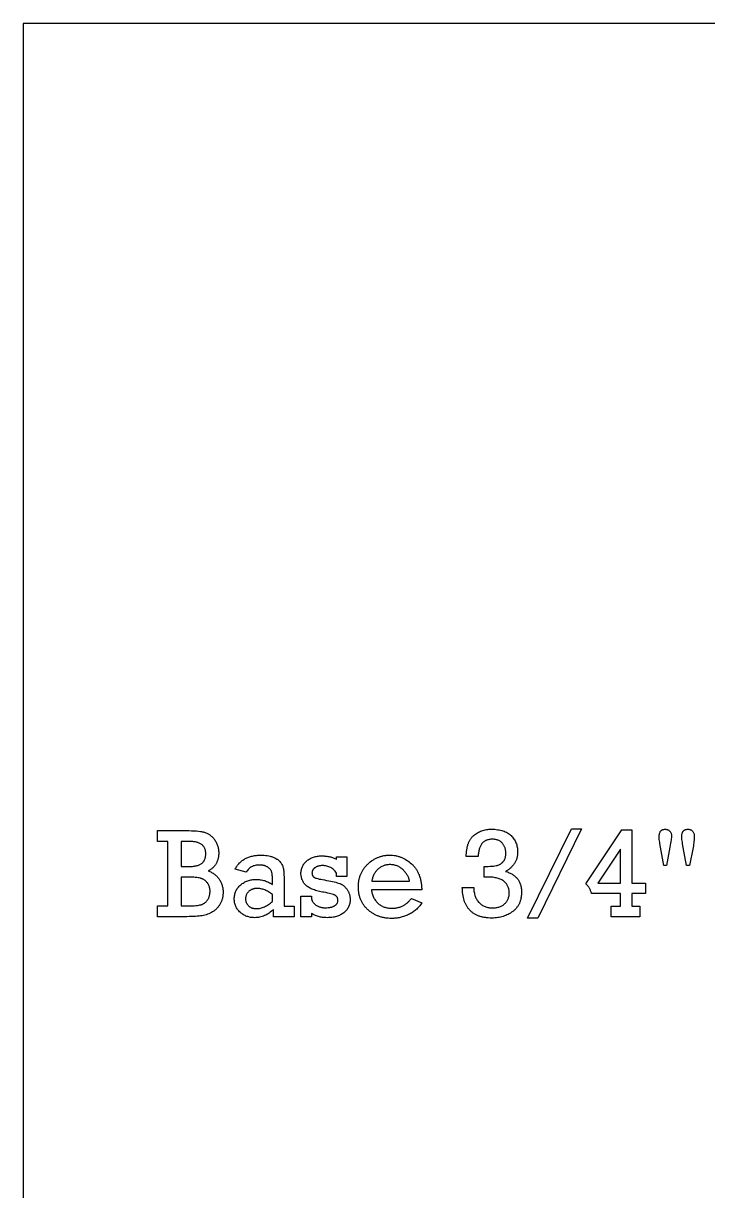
# Model space of a CAD drawing. Extents: x 1 to 138, y 1 to 97.
# Drawn here: x 115.31 to 127.09, y 39.66 to 59.75 of the extents above; entities that cross this region are included whole.
import ezdxf

# ---------------------------------------------------------------- set-up
doc = ezdxf.new("R2010")
doc.units = 0
doc.layers.add('_XREF_-_SIDE_-_01', color=1, linetype='CONTINUOUS')

msp = doc.modelspace()

# ---------------------------------------------------------------- linework, layer by layer
at = {"layer": '_XREF_-_SIDE_-_01'}
for points in [[(115.311, 30.053), (138.387, 30.053), (138.387, 59.753), (115.311, 59.753)], [(117.801, 44.564), (117.801, 45.675), (117.619, 45.675), (117.619, 45.86), (118.112, 45.86), (118.161, 45.86), (118.207, 45.858), (118.25, 45.856), (118.29, 45.854), (118.327, 45.85), (118.36, 45.846), (118.376, 45.844), (118.39, 45.841), (118.404, 45.838), (118.417, 45.835), (118.43, 45.832), (118.442, 45.828), (118.455, 45.824), (118.467, 45.818), (118.478, 45.813), (118.49, 45.806), (118.502, 45.8), (118.513, 45.792), (118.524, 45.784), (118.535, 45.775), (118.546, 45.766), (118.556, 45.756), (118.567, 45.746), (118.577, 45.735), (118.587, 45.723), (118.597, 45.711), (118.606, 45.699), (118.615, 45.686), (118.623, 45.673), (118.631, 45.659), (118.638, 45.646), (118.644, 45.632), (118.65, 45.618), (118.655, 45.603), (118.66, 45.588), (118.663, 45.573), (118.667, 45.558), (118.67, 45.542), (118.672, 45.527), (118.673, 45.511), (118.674, 45.494), (118.674, 45.478), (118.674, 45.465), (118.674, 45.452), (118.673, 45.44), (118.672, 45.427), (118.67, 45.415), (118.668, 45.403), (118.666, 45.391), (118.663, 45.379), (118.66, 45.368), (118.656, 45.356), (118.653, 45.345), (118.648, 45.334), (118.644, 45.323), (118.639, 45.312), (118.634, 45.302), (118.628, 45.291), (118.622, 45.281), (118.616, 45.271), (118.609, 45.261), (118.602, 45.252), (118.595, 45.243), (118.587, 45.235), (118.579, 45.226), (118.571, 45.218), (118.562, 45.211), (118.553, 45.203), (118.544, 45.196), (118.534, 45.189), (118.524, 45.183), (118.514, 45.177), (118.503, 45.171), (118.492, 45.166), (118.508, 45.16), (118.522, 45.154), (118.537, 45.148), (118.551, 45.141), (118.564, 45.133), (118.577, 45.126), (118.589, 45.118), (118.602, 45.109), (118.613, 45.1), (118.624, 45.09), (118.635, 45.08), (118.646, 45.07), (118.655, 45.059), (118.665, 45.048), (118.674, 45.036), (118.682, 45.024), (118.69, 45.012), (118.698, 44.999), (118.705, 44.986), (118.712, 44.973), (118.718, 44.96), (118.723, 44.947), (118.728, 44.933), (118.732, 44.919), (118.736, 44.905), (118.74, 44.89), (118.742, 44.876), (118.745, 44.861), (118.747, 44.846), (118.748, 44.83), (118.749, 44.815), (118.749, 44.799), (118.749, 44.786), (118.748, 44.772), (118.747, 44.759), (118.746, 44.746), (118.744, 44.733), (118.742, 44.72), (118.739, 44.707), (118.737, 44.694), (118.733, 44.682), (118.73, 44.67), (118.726, 44.658), (118.721, 44.646), (118.716, 44.634), (118.711, 44.623), (118.705, 44.611), (118.699, 44.6), (118.693, 44.589), (118.687, 44.578), (118.68, 44.568), (118.673, 44.558), (118.665, 44.548), (118.658, 44.539), (118.65, 44.529), (118.642, 44.521), (118.633, 44.512), (118.625, 44.504), (118.616, 44.496), (118.607, 44.489), (118.598, 44.481), (118.588, 44.474), (118.578, 44.468), (118.568, 44.462), (118.547, 44.45), (118.526, 44.439), (118.504, 44.429), (118.482, 44.421), (118.459, 44.413), (118.436, 44.406), (118.413, 44.4), (118.388, 44.395), (118.363, 44.391), (118.335, 44.388), (118.305, 44.385), (118.273, 44.383), (118.239, 44.381), (118.202, 44.38), (118.164, 44.379), (118.123, 44.378), (117.619, 44.378), (117.619, 44.564)], [(123.24, 45.06), (123.24, 45.243), (123.278, 45.244), (123.313, 45.244), (123.345, 45.246), (123.374, 45.248), (123.401, 45.25), (123.426, 45.253), (123.447, 45.257), (123.466, 45.261), (123.475, 45.264), (123.484, 45.266), (123.492, 45.269), (123.5, 45.273), (123.508, 45.276), (123.515, 45.28), (123.522, 45.284), (123.529, 45.288), (123.536, 45.293), (123.543, 45.298), (123.549, 45.303), (123.555, 45.309), (123.561, 45.314), (123.566, 45.32), (123.572, 45.327), (123.577, 45.333), (123.581, 45.34), (123.586, 45.347), (123.59, 45.354), (123.594, 45.362), (123.597, 45.37), (123.601, 45.378), (123.604, 45.386), (123.606, 45.394), (123.609, 45.403), (123.611, 45.411), (123.612, 45.421), (123.614, 45.43), (123.615, 45.439), (123.616, 45.449), (123.616, 45.459), (123.616, 45.469), (123.616, 45.481), (123.615, 45.493), (123.614, 45.505), (123.612, 45.517), (123.61, 45.528), (123.608, 45.539), (123.605, 45.55), (123.602, 45.561), (123.598, 45.572), (123.593, 45.582), (123.589, 45.592), (123.583, 45.602), (123.578, 45.612), (123.572, 45.621), (123.565, 45.63), (123.558, 45.639), (123.551, 45.648), (123.543, 45.656), (123.534, 45.664), (123.526, 45.671), (123.516, 45.677), (123.507, 45.683), (123.497, 45.688), (123.486, 45.693), (123.475, 45.697), (123.464, 45.701), (123.452, 45.704), (123.44, 45.706), (123.427, 45.708), (123.414, 45.71), (123.4, 45.711), (123.386, 45.711), (123.371, 45.71), (123.356, 45.71), (123.341, 45.708), (123.327, 45.706), (123.314, 45.703), (123.301, 45.7), (123.289, 45.696), (123.277, 45.692), (123.266, 45.687), (123.256, 45.681), (123.245, 45.675), (123.236, 45.669), (123.227, 45.661), (123.218, 45.653), (123.21, 45.645), (123.203, 45.636), (123.196, 45.626), (123.189, 45.616), (123.183, 45.605), (123.177, 45.594), (123.172, 45.582), (123.167, 45.569), (123.163, 45.556), (123.158, 45.542), (123.155, 45.528), (123.151, 45.513), (123.148, 45.497), (123.146, 45.481), (123.144, 45.465), (123.142, 45.448), (123.141, 45.43), (123.14, 45.412), (122.935, 45.412), (122.935, 45.443), (122.936, 45.473), (122.939, 45.502), (122.942, 45.53), (122.947, 45.557), (122.949, 45.57), (122.952, 45.582), (122.955, 45.595), (122.959, 45.607), (122.962, 45.619), (122.966, 45.63), (122.97, 45.641), (122.974, 45.652), (122.979, 45.663), (122.984, 45.673), (122.989, 45.683), (122.994, 45.693), (123, 45.703), (123.005, 45.712), (123.012, 45.721), (123.018, 45.73), (123.024, 45.738), (123.031, 45.746), (123.038, 45.754), (123.045, 45.761), (123.053, 45.768), (123.061, 45.775), (123.077, 45.788), (123.093, 45.801), (123.11, 45.812), (123.127, 45.823), (123.145, 45.832), (123.163, 45.841), (123.182, 45.849), (123.201, 45.856), (123.221, 45.863), (123.241, 45.868), (123.261, 45.873), (123.282, 45.877), (123.303, 45.88), (123.325, 45.882), (123.347, 45.883), (123.37, 45.883), (123.397, 45.883), (123.424, 45.882), (123.45, 45.879), (123.475, 45.876), (123.499, 45.873), (123.522, 45.868), (123.544, 45.862), (123.565, 45.856), (123.586, 45.849), (123.605, 45.84), (123.624, 45.831), (123.642, 45.822), (123.659, 45.811), (123.676, 45.799), (123.683, 45.793), (123.691, 45.787), (123.698, 45.78), (123.706, 45.774), (123.719, 45.76), (123.732, 45.745), (123.744, 45.73), (123.755, 45.715), (123.765, 45.699), (123.774, 45.683), (123.783, 45.666), (123.79, 45.649), (123.797, 45.631), (123.803, 45.613), (123.807, 45.594), (123.811, 45.575), (123.815, 45.555), (123.817, 45.535), (123.818, 45.515), (123.818, 45.494), (123.818, 45.478), (123.817, 45.463), (123.816, 45.448), (123.814, 45.433), (123.812, 45.419), (123.809, 45.405), (123.806, 45.391), (123.802, 45.378), (123.798, 45.365), (123.793, 45.352), (123.788, 45.339), (123.782, 45.327), (123.776, 45.315), (123.769, 45.304), (123.762, 45.293), (123.754, 45.282), (123.746, 45.271), (123.738, 45.261), (123.729, 45.251), (123.721, 45.242), (123.712, 45.233), (123.703, 45.224), (123.694, 45.216), (123.685, 45.208), (123.676, 45.2), (123.667, 45.193), (123.658, 45.187), (123.648, 45.18), (123.638, 45.174), (123.629, 45.169), (123.619, 45.164), (123.609, 45.159), (123.626, 45.154), (123.642, 45.148), (123.658, 45.142), (123.674, 45.136), (123.688, 45.129), (123.703, 45.122), (123.717, 45.114), (123.73, 45.106), (123.743, 45.098), (123.755, 45.089), (123.766, 45.08), (123.777, 45.071), (123.788, 45.061), (123.798, 45.051), (123.807, 45.041), (123.816, 45.03), (123.825, 45.018), (123.833, 45.007), (123.84, 44.995), (123.847, 44.983), (123.853, 44.97), (123.859, 44.957), (123.864, 44.943), (123.868, 44.929), (123.872, 44.915), (123.876, 44.901), (123.879, 44.886), (123.881, 44.87), (123.883, 44.855), (123.884, 44.839), (123.885, 44.822), (123.886, 44.806), (123.885, 44.792), (123.885, 44.778), (123.884, 44.764), (123.883, 44.751), (123.882, 44.738), (123.88, 44.725), (123.878, 44.712), (123.876, 44.7), (123.874, 44.687), (123.871, 44.675), (123.868, 44.664), (123.864, 44.652), (123.861, 44.641), (123.857, 44.63), (123.852, 44.619), (123.848, 44.608), (123.843, 44.598), (123.838, 44.587), (123.832, 44.577), (123.826, 44.568), (123.82, 44.558), (123.814, 44.549), (123.807, 44.54), (123.8, 44.531), (123.793, 44.522), (123.785, 44.514), (123.778, 44.505), (123.769, 44.497), (123.761, 44.489), (123.752, 44.482), (123.743, 44.475), (123.734, 44.467), (123.715, 44.454), (123.695, 44.441), (123.675, 44.429), (123.655, 44.418), (123.634, 44.408), (123.613, 44.399), (123.591, 44.391), (123.569, 44.383), (123.546, 44.377), (123.524, 44.371), (123.5, 44.366), (123.477, 44.362), (123.452, 44.359), (123.428, 44.357), (123.403, 44.355), (123.378, 44.355), (123.345, 44.356), (123.314, 44.357), (123.284, 44.36), (123.27, 44.362), (123.256, 44.364), (123.242, 44.366), (123.228, 44.369), (123.214, 44.372), (123.201, 44.375), (123.188, 44.378), (123.175, 44.382), (123.163, 44.386), (123.151, 44.39), (123.139, 44.394), (123.127, 44.399), (123.116, 44.404), (123.104, 44.41), (123.094, 44.415), (123.083, 44.421), (123.073, 44.427), (123.063, 44.433), (123.053, 44.44), (123.043, 44.447), (123.034, 44.454), (123.025, 44.462), (123.016, 44.47), (123.008, 44.478), (122.999, 44.486), (122.991, 44.495), (122.984, 44.503), (122.976, 44.512), (122.969, 44.522), (122.962, 44.531), (122.955, 44.541), (122.949, 44.551), (122.943, 44.561), (122.937, 44.571), (122.931, 44.581), (122.925, 44.592), (122.92, 44.603), (122.915, 44.614), (122.91, 44.625), (122.906, 44.637), (122.898, 44.661), (122.89, 44.685), (122.884, 44.711), (122.879, 44.737), (122.874, 44.764), (122.871, 44.792), (122.868, 44.82), (122.867, 44.85), (122.866, 44.88), (123.062, 44.88), (123.063, 44.859), (123.065, 44.839), (123.067, 44.819), (123.07, 44.8), (123.074, 44.781), (123.078, 44.764), (123.083, 44.746), (123.088, 44.73), (123.094, 44.714), (123.101, 44.698), (123.109, 44.684), (123.117, 44.67), (123.125, 44.656), (123.135, 44.643), (123.145, 44.631), (123.155, 44.62), (123.167, 44.609), (123.178, 44.599), (123.19, 44.589), (123.203, 44.58), (123.216, 44.572), (123.23, 44.565), (123.243, 44.558), (123.258, 44.552), (123.273, 44.547), (123.288, 44.542), (123.304, 44.538), (123.32, 44.535), (123.337, 44.533), (123.354, 44.531), (123.371, 44.53), (123.389, 44.53), (123.406, 44.53), (123.422, 44.531), (123.437, 44.532), (123.452, 44.534), (123.467, 44.537), (123.481, 44.54), (123.495, 44.544), (123.508, 44.548), (123.521, 44.553), (123.533, 44.559), (123.545, 44.565), (123.557, 44.571), (123.568, 44.579), (123.579, 44.586), (123.589, 44.595), (123.599, 44.604), (123.608, 44.613), (123.616, 44.623), (123.624, 44.633), (123.632, 44.643), (123.639, 44.654), (123.645, 44.665), (123.651, 44.676), (123.656, 44.687), (123.66, 44.699), (123.664, 44.711), (123.667, 44.724), (123.67, 44.737), (123.672, 44.75), (123.674, 44.763), (123.674, 44.777), (123.675, 44.791), (123.674, 44.805), (123.673, 44.82), (123.672, 44.833), (123.669, 44.847), (123.666, 44.86), (123.662, 44.873), (123.658, 44.886), (123.652, 44.898), (123.646, 44.91), (123.64, 44.922), (123.632, 44.933), (123.624, 44.944), (123.616, 44.955), (123.606, 44.965), (123.596, 44.975), (123.585, 44.985), (123.574, 44.994), (123.561, 45.003), (123.548, 45.011), (123.534, 45.018), (123.519, 45.025), (123.503, 45.031), (123.487, 45.037), (123.469, 45.042), (123.451, 45.047), (123.432, 45.05), (123.412, 45.054), (123.391, 45.056), (123.37, 45.058), (123.347, 45.06), (123.324, 45.061), (123.3, 45.061), (123.272, 45.061)], [(124.743, 45.89), (124.92, 45.89), (124.164, 44.355), (123.987, 44.355)], [(125.589, 44.777), (125.09, 44.777), (125.087, 44.789), (125.083, 44.801), (125.079, 44.813), (125.075, 44.824), (125.07, 44.836), (125.065, 44.847), (125.059, 44.858), (125.054, 44.868), (125.048, 44.878), (125.041, 44.889), (125.034, 44.898), (125.027, 44.908), (125.02, 44.917), (125.012, 44.926), (125.004, 44.935), (124.995, 44.944), (125.612, 45.872), (125.783, 45.872), (125.783, 44.956), (126.02, 44.956), (126.02, 44.777), (125.783, 44.777), (125.783, 44.558), (125.919, 44.558), (125.919, 44.378), (125.431, 44.378), (125.431, 44.558), (125.589, 44.558)], [(126.336, 45.261), (126.278, 45.577), (126.267, 45.636), (126.263, 45.662), (126.26, 45.685), (126.257, 45.706), (126.256, 45.724), (126.255, 45.739), (126.254, 45.752), (126.255, 45.768), (126.256, 45.783), (126.258, 45.797), (126.261, 45.81), (126.264, 45.821), (126.269, 45.832), (126.274, 45.842), (126.277, 45.846), (126.28, 45.851), (126.283, 45.855), (126.287, 45.858), (126.291, 45.862), (126.295, 45.865), (126.299, 45.868), (126.303, 45.871), (126.308, 45.873), (126.312, 45.875), (126.317, 45.877), (126.322, 45.879), (126.333, 45.881), (126.345, 45.883), (126.357, 45.883), (126.369, 45.883), (126.38, 45.881), (126.39, 45.879), (126.4, 45.875), (126.41, 45.871), (126.419, 45.866), (126.428, 45.859), (126.436, 45.852), (126.443, 45.844), (126.45, 45.835), (126.455, 45.826), (126.459, 45.816), (126.463, 45.805), (126.465, 45.794), (126.467, 45.782), (126.467, 45.769), (126.467, 45.757), (126.465, 45.74), (126.463, 45.721), (126.46, 45.698), (126.456, 45.672), (126.452, 45.643), (126.439, 45.574), (126.382, 45.261)], [(126.726, 45.261), (126.668, 45.571), (126.657, 45.634), (126.653, 45.661), (126.649, 45.685), (126.647, 45.706), (126.645, 45.725), (126.643, 45.741), (126.643, 45.753), (126.643, 45.769), (126.645, 45.784), (126.647, 45.798), (126.65, 45.81), (126.654, 45.822), (126.658, 45.833), (126.661, 45.838), (126.664, 45.842), (126.667, 45.847), (126.67, 45.851), (126.674, 45.855), (126.677, 45.858), (126.681, 45.862), (126.685, 45.865), (126.69, 45.868), (126.694, 45.871), (126.699, 45.873), (126.704, 45.875), (126.709, 45.877), (126.715, 45.879), (126.726, 45.881), (126.738, 45.883), (126.752, 45.883), (126.763, 45.883), (126.774, 45.881), (126.785, 45.879), (126.795, 45.875), (126.804, 45.871), (126.813, 45.865), (126.821, 45.858), (126.829, 45.851), (126.836, 45.842), (126.842, 45.834), (126.847, 45.824), (126.851, 45.814), (126.854, 45.804), (126.856, 45.793), (126.858, 45.782), (126.858, 45.77), (126.858, 45.747), (126.857, 45.723), (126.855, 45.699), (126.853, 45.675), (126.85, 45.65), (126.847, 45.624), (126.843, 45.598), (126.838, 45.572), (126.777, 45.261)], [(118.025, 45.243), (118.164, 45.243), (118.184, 45.243), (118.203, 45.244), (118.221, 45.245), (118.238, 45.247), (118.255, 45.249), (118.271, 45.251), (118.286, 45.254), (118.3, 45.257), (118.314, 45.261), (118.326, 45.265), (118.338, 45.27), (118.35, 45.275), (118.36, 45.28), (118.37, 45.286), (118.379, 45.292), (118.387, 45.299), (118.395, 45.306), (118.402, 45.314), (118.409, 45.322), (118.415, 45.33), (118.421, 45.339), (118.426, 45.349), (118.431, 45.358), (118.435, 45.368), (118.439, 45.379), (118.442, 45.39), (118.445, 45.401), (118.447, 45.413), (118.449, 45.425), (118.45, 45.437), (118.451, 45.45), (118.451, 45.464), (118.45, 45.477), (118.45, 45.489), (118.448, 45.501), (118.446, 45.513), (118.444, 45.524), (118.441, 45.535), (118.437, 45.546), (118.433, 45.556), (118.428, 45.566), (118.423, 45.575), (118.417, 45.584), (118.41, 45.592), (118.403, 45.6), (118.396, 45.608), (118.388, 45.615), (118.379, 45.622), (118.37, 45.628), (118.36, 45.634), (118.35, 45.64), (118.339, 45.645), (118.327, 45.65), (118.315, 45.654), (118.303, 45.658), (118.29, 45.661), (118.276, 45.664), (118.262, 45.667), (118.247, 45.669), (118.231, 45.671), (118.215, 45.673), (118.199, 45.674), (118.182, 45.674), (118.164, 45.675), (118.025, 45.675)], [(119.972, 44.558), (119.972, 44.378), (119.618, 44.378), (119.618, 44.504), (119.6, 44.487), (119.581, 44.471), (119.562, 44.456), (119.542, 44.442), (119.523, 44.429), (119.503, 44.417), (119.483, 44.407), (119.463, 44.397), (119.442, 44.389), (119.421, 44.381), (119.4, 44.375), (119.378, 44.37), (119.357, 44.366), (119.335, 44.364), (119.313, 44.362), (119.29, 44.361), (119.273, 44.362), (119.255, 44.363), (119.239, 44.365), (119.222, 44.367), (119.206, 44.37), (119.19, 44.374), (119.174, 44.379), (119.159, 44.384), (119.143, 44.39), (119.129, 44.397), (119.114, 44.405), (119.1, 44.413), (119.086, 44.422), (119.072, 44.432), (119.059, 44.442), (119.046, 44.453), (119.033, 44.465), (119.021, 44.477), (119.01, 44.489), (119, 44.502), (118.991, 44.515), (118.982, 44.529), (118.975, 44.543), (118.968, 44.557), (118.962, 44.572), (118.956, 44.587), (118.952, 44.603), (118.948, 44.619), (118.945, 44.636), (118.943, 44.652), (118.942, 44.67), (118.942, 44.687), (118.942, 44.705), (118.943, 44.722), (118.946, 44.74), (118.949, 44.756), (118.953, 44.772), (118.957, 44.788), (118.963, 44.804), (118.969, 44.819), (118.977, 44.834), (118.985, 44.848), (118.994, 44.862), (119.004, 44.875), (119.015, 44.889), (119.026, 44.901), (119.039, 44.914), (119.052, 44.926), (119.066, 44.937), (119.08, 44.948), (119.095, 44.958), (119.11, 44.967), (119.125, 44.976), (119.141, 44.984), (119.157, 44.991), (119.174, 44.997), (119.19, 45.003), (119.207, 45.007), (119.225, 45.011), (119.243, 45.015), (119.261, 45.017), (119.28, 45.019), (119.298, 45.02), (119.318, 45.021), (119.336, 45.02), (119.354, 45.019), (119.372, 45.018), (119.39, 45.015), (119.407, 45.012), (119.425, 45.008), (119.443, 45.004), (119.46, 44.999), (119.478, 44.993), (119.495, 44.987), (119.512, 44.979), (119.53, 44.972), (119.547, 44.963), (119.564, 44.954), (119.581, 44.944), (119.598, 44.933), (119.598, 45.036), (119.598, 45.055), (119.597, 45.073), (119.596, 45.09), (119.594, 45.105), (119.592, 45.12), (119.589, 45.133), (119.586, 45.146), (119.583, 45.157), (119.581, 45.162), (119.579, 45.167), (119.576, 45.173), (119.573, 45.178), (119.566, 45.188), (119.558, 45.197), (119.549, 45.207), (119.538, 45.216), (119.526, 45.225), (119.513, 45.234), (119.506, 45.238), (119.499, 45.242), (119.491, 45.245), (119.484, 45.249), (119.476, 45.252), (119.467, 45.254), (119.459, 45.257), (119.45, 45.259), (119.441, 45.261), (119.431, 45.263), (119.412, 45.266), (119.391, 45.267), (119.37, 45.268), (119.351, 45.267), (119.333, 45.266), (119.316, 45.263), (119.299, 45.26), (119.283, 45.256), (119.267, 45.251), (119.253, 45.245), (119.239, 45.237), (119.225, 45.229), (119.212, 45.22), (119.2, 45.21), (119.189, 45.199), (119.178, 45.188), (119.168, 45.175), (119.158, 45.161), (119.149, 45.146), (118.956, 45.197), (118.964, 45.212), (118.972, 45.227), (118.981, 45.24), (118.991, 45.254), (119, 45.267), (119.011, 45.279), (119.021, 45.291), (119.032, 45.303), (119.043, 45.314), (119.054, 45.324), (119.066, 45.334), (119.079, 45.344), (119.091, 45.353), (119.104, 45.362), (119.118, 45.37), (119.131, 45.378), (119.145, 45.385), (119.16, 45.392), (119.175, 45.398), (119.19, 45.404), (119.205, 45.41), (119.221, 45.415), (119.238, 45.419), (119.254, 45.423), (119.271, 45.427), (119.289, 45.43), (119.306, 45.432), (119.325, 45.434), (119.343, 45.436), (119.362, 45.437), (119.381, 45.438), (119.401, 45.438), (119.429, 45.438), (119.457, 45.436), (119.483, 45.434), (119.509, 45.43), (119.534, 45.426), (119.557, 45.42), (119.569, 45.417), (119.58, 45.414), (119.591, 45.411), (119.602, 45.407), (119.622, 45.399), (119.641, 45.39), (119.659, 45.381), (119.675, 45.371), (119.683, 45.366), (119.691, 45.36), (119.698, 45.355), (119.704, 45.349), (119.711, 45.344), (119.717, 45.338), (119.722, 45.332), (119.728, 45.326), (119.738, 45.313), (119.747, 45.301), (119.755, 45.288), (119.762, 45.274), (119.769, 45.261), (119.775, 45.247), (119.78, 45.233), (119.784, 45.219), (119.787, 45.203), (119.79, 45.186), (119.792, 45.166), (119.794, 45.144), (119.796, 45.12), (119.797, 45.094), (119.798, 45.066), (119.798, 45.036), (119.798, 44.558)], [(120.089, 44.378), (120.089, 44.732), (120.27, 44.732), (120.27, 44.698), (120.271, 44.689), (120.273, 44.68), (120.275, 44.672), (120.278, 44.663), (120.282, 44.655), (120.285, 44.647), (120.29, 44.639), (120.294, 44.632), (120.299, 44.625), (120.305, 44.617), (120.311, 44.61), (120.317, 44.604), (120.324, 44.597), (120.332, 44.591), (120.34, 44.585), (120.348, 44.579), (120.357, 44.573), (120.366, 44.568), (120.375, 44.563), (120.384, 44.558), (120.393, 44.554), (120.403, 44.55), (120.413, 44.547), (120.423, 44.544), (120.433, 44.541), (120.444, 44.538), (120.454, 44.536), (120.465, 44.535), (120.476, 44.533), (120.487, 44.533), (120.499, 44.532), (120.511, 44.532), (120.534, 44.532), (120.557, 44.534), (120.568, 44.535), (120.578, 44.537), (120.589, 44.538), (120.599, 44.54), (120.608, 44.543), (120.618, 44.545), (120.627, 44.548), (120.635, 44.551), (120.644, 44.554), (120.652, 44.558), (120.66, 44.562), (120.667, 44.566), (120.674, 44.57), (120.681, 44.575), (120.687, 44.58), (120.693, 44.585), (120.698, 44.59), (120.703, 44.595), (120.707, 44.601), (120.711, 44.607), (120.714, 44.613), (120.717, 44.619), (120.72, 44.625), (120.722, 44.632), (120.724, 44.639), (120.725, 44.646), (120.725, 44.653), (120.726, 44.661), (120.725, 44.668), (120.725, 44.675), (120.724, 44.682), (120.723, 44.688), (120.721, 44.694), (120.719, 44.7), (120.716, 44.706), (120.714, 44.712), (120.71, 44.717), (120.707, 44.722), (120.703, 44.727), (120.698, 44.731), (120.694, 44.735), (120.689, 44.74), (120.683, 44.743), (120.677, 44.747), (120.671, 44.75), (120.664, 44.754), (120.656, 44.757), (120.647, 44.761), (120.627, 44.767), (120.605, 44.774), (120.579, 44.78), (120.551, 44.786), (120.519, 44.792), (120.485, 44.798), (120.459, 44.803), (120.434, 44.808), (120.409, 44.813), (120.386, 44.819), (120.364, 44.825), (120.342, 44.831), (120.322, 44.838), (120.302, 44.845), (120.284, 44.852), (120.266, 44.86), (120.25, 44.868), (120.234, 44.877), (120.219, 44.886), (120.206, 44.895), (120.193, 44.904), (120.181, 44.914), (120.17, 44.925), (120.16, 44.935), (120.15, 44.946), (120.141, 44.958), (120.133, 44.969), (120.125, 44.981), (120.119, 44.994), (120.113, 45.007), (120.107, 45.02), (120.103, 45.033), (120.099, 45.047), (120.096, 45.062), (120.093, 45.076), (120.091, 45.091), (120.09, 45.107), (120.09, 45.123), (120.09, 45.139), (120.091, 45.154), (120.093, 45.17), (120.096, 45.185), (120.1, 45.199), (120.104, 45.213), (120.109, 45.227), (120.115, 45.241), (120.121, 45.254), (120.129, 45.267), (120.137, 45.28), (120.146, 45.292), (120.155, 45.304), (120.166, 45.316), (120.177, 45.327), (120.189, 45.339), (120.202, 45.349), (120.215, 45.359), (120.228, 45.368), (120.242, 45.377), (120.257, 45.384), (120.272, 45.391), (120.288, 45.398), (120.304, 45.404), (120.32, 45.409), (120.337, 45.413), (120.355, 45.417), (120.373, 45.42), (120.391, 45.422), (120.41, 45.424), (120.43, 45.425), (120.45, 45.425), (120.468, 45.425), (120.486, 45.424), (120.503, 45.423), (120.52, 45.422), (120.537, 45.419), (120.554, 45.417), (120.57, 45.414), (120.586, 45.41), (120.601, 45.406), (120.616, 45.402), (120.631, 45.397), (120.646, 45.392), (120.66, 45.386), (120.674, 45.379), (120.688, 45.373), (120.701, 45.365), (120.701, 45.409), (120.881, 45.409), (120.881, 45.068), (120.701, 45.068), (120.701, 45.13), (120.691, 45.146), (120.679, 45.16), (120.668, 45.173), (120.655, 45.186), (120.643, 45.197), (120.629, 45.208), (120.615, 45.217), (120.601, 45.225), (120.585, 45.233), (120.57, 45.239), (120.553, 45.245), (120.536, 45.249), (120.519, 45.253), (120.501, 45.255), (120.482, 45.257), (120.463, 45.257), (120.443, 45.257), (120.424, 45.255), (120.415, 45.254), (120.407, 45.252), (120.398, 45.25), (120.39, 45.248), (120.382, 45.246), (120.374, 45.244), (120.366, 45.241), (120.359, 45.238), (120.351, 45.234), (120.344, 45.231), (120.338, 45.227), (120.331, 45.222), (120.325, 45.218), (120.319, 45.213), (120.314, 45.209), (120.308, 45.204), (120.304, 45.199), (120.3, 45.193), (120.296, 45.188), (120.292, 45.182), (120.289, 45.176), (120.287, 45.17), (120.284, 45.164), (120.283, 45.158), (120.281, 45.151), (120.28, 45.144), (120.28, 45.137), (120.279, 45.13), (120.28, 45.123), (120.28, 45.116), (120.281, 45.11), (120.282, 45.103), (120.284, 45.097), (120.286, 45.092), (120.288, 45.086), (120.291, 45.081), (120.294, 45.076), (120.298, 45.071), (120.302, 45.067), (120.306, 45.063), (120.311, 45.059), (120.316, 45.056), (120.321, 45.053), (120.327, 45.05), (120.333, 45.047), (120.34, 45.044), (120.357, 45.039), (120.378, 45.033), (120.401, 45.027), (120.429, 45.022), (120.459, 45.016), (120.493, 45.01), (120.531, 45.004), (120.567, 44.998), (120.601, 44.992), (120.633, 44.985), (120.663, 44.978), (120.69, 44.971), (120.715, 44.964), (120.737, 44.957), (120.758, 44.949), (120.767, 44.945), (120.776, 44.94), (120.785, 44.936), (120.794, 44.931), (120.803, 44.925), (120.811, 44.92), (120.82, 44.914), (120.828, 44.907), (120.836, 44.9), (120.843, 44.893), (120.851, 44.886), (120.858, 44.878), (120.865, 44.87), (120.872, 44.862), (120.878, 44.854), (120.885, 44.845), (120.891, 44.835), (120.897, 44.826), (120.902, 44.816), (120.907, 44.807), (120.912, 44.797), (120.916, 44.786), (120.919, 44.776), (120.923, 44.766), (120.926, 44.755), (120.928, 44.744), (120.931, 44.733), (120.932, 44.722), (120.934, 44.71), (120.935, 44.699), (120.935, 44.687), (120.935, 44.675), (120.935, 44.657), (120.934, 44.64), (120.932, 44.623), (120.929, 44.606), (120.925, 44.591), (120.92, 44.575), (120.914, 44.56), (120.908, 44.546), (120.901, 44.532), (120.892, 44.518), (120.883, 44.505), (120.873, 44.492), (120.863, 44.48), (120.851, 44.468), (120.839, 44.457), (120.825, 44.446), (120.811, 44.436), (120.797, 44.426), (120.782, 44.417), (120.766, 44.409), (120.75, 44.401), (120.733, 44.394), (120.716, 44.388), (120.699, 44.383), (120.68, 44.378), (120.662, 44.373), (120.643, 44.37), (120.623, 44.367), (120.603, 44.364), (120.582, 44.363), (120.561, 44.362), (120.539, 44.361), (120.519, 44.362), (120.499, 44.363), (120.48, 44.364), (120.461, 44.366), (120.442, 44.369), (120.424, 44.372), (120.406, 44.376), (120.389, 44.38), (120.373, 44.385), (120.357, 44.391), (120.341, 44.397), (120.326, 44.404), (120.311, 44.411), (120.297, 44.419), (120.283, 44.427), (120.27, 44.436), (120.27, 44.378)], [(122.168, 44.843), (121.301, 44.843), (121.303, 44.825), (121.307, 44.808), (121.311, 44.791), (121.315, 44.775), (121.32, 44.759), (121.326, 44.743), (121.332, 44.728), (121.339, 44.714), (121.346, 44.699), (121.354, 44.686), (121.362, 44.672), (121.371, 44.659), (121.381, 44.647), (121.391, 44.635), (121.402, 44.623), (121.414, 44.612), (121.426, 44.601), (121.438, 44.591), (121.451, 44.582), (121.464, 44.573), (121.477, 44.565), (121.491, 44.558), (121.506, 44.551), (121.52, 44.545), (121.536, 44.54), (121.551, 44.536), (121.567, 44.532), (121.584, 44.529), (121.6, 44.526), (121.618, 44.525), (121.635, 44.524), (121.653, 44.523), (121.666, 44.523), (121.679, 44.524), (121.692, 44.525), (121.705, 44.526), (121.717, 44.527), (121.73, 44.529), (121.742, 44.531), (121.754, 44.534), (121.766, 44.537), (121.777, 44.54), (121.789, 44.543), (121.8, 44.547), (121.811, 44.551), (121.822, 44.556), (121.833, 44.561), (121.843, 44.566), (121.854, 44.571), (121.864, 44.577), (121.874, 44.583), (121.884, 44.59), (121.893, 44.597), (121.903, 44.604), (121.912, 44.611), (121.921, 44.619), (121.93, 44.627), (121.939, 44.636), (121.948, 44.645), (121.956, 44.654), (121.965, 44.663), (121.973, 44.673), (121.981, 44.683), (121.989, 44.694), (122.168, 44.615), (122.157, 44.598), (122.145, 44.582), (122.133, 44.567), (122.121, 44.552), (122.108, 44.537), (122.095, 44.523), (122.081, 44.51), (122.067, 44.497), (122.053, 44.485), (122.038, 44.473), (122.023, 44.462), (122.007, 44.451), (121.991, 44.441), (121.975, 44.432), (121.958, 44.423), (121.941, 44.414), (121.923, 44.406), (121.906, 44.399), (121.888, 44.392), (121.87, 44.385), (121.852, 44.38), (121.834, 44.374), (121.816, 44.369), (121.798, 44.365), (121.78, 44.361), (121.761, 44.358), (121.743, 44.355), (121.724, 44.353), (121.706, 44.351), (121.687, 44.35), (121.668, 44.349), (121.649, 44.349), (121.62, 44.349), (121.591, 44.351), (121.577, 44.352), (121.563, 44.354), (121.549, 44.356), (121.535, 44.358), (121.521, 44.36), (121.508, 44.363), (121.495, 44.366), (121.481, 44.369), (121.468, 44.373), (121.455, 44.377), (121.442, 44.381), (121.43, 44.386), (121.417, 44.39), (121.405, 44.395), (121.392, 44.401), (121.38, 44.406), (121.368, 44.412), (121.356, 44.418), (121.345, 44.425), (121.333, 44.432), (121.322, 44.439), (121.31, 44.446), (121.299, 44.454), (121.288, 44.462), (121.277, 44.47), (121.266, 44.478), (121.255, 44.487), (121.245, 44.496), (121.235, 44.505), (121.225, 44.515), (121.215, 44.525), (121.206, 44.535), (121.197, 44.545), (121.188, 44.555), (121.179, 44.566), (121.171, 44.576), (121.164, 44.587), (121.156, 44.598), (121.149, 44.61), (121.143, 44.621), (121.136, 44.633), (121.13, 44.645), (121.124, 44.657), (121.119, 44.669), (121.114, 44.682), (121.109, 44.695), (121.105, 44.708), (121.101, 44.721), (121.097, 44.734), (121.093, 44.748), (121.09, 44.761), (121.088, 44.775), (121.085, 44.789), (121.083, 44.804), (121.081, 44.818), (121.08, 44.833), (121.079, 44.848), (121.078, 44.863), (121.077, 44.878), (121.077, 44.894), (121.077, 44.909), (121.078, 44.923), (121.079, 44.938), (121.08, 44.952), (121.081, 44.966), (121.083, 44.98), (121.085, 44.994), (121.087, 45.007), (121.09, 45.021), (121.093, 45.034), (121.096, 45.047), (121.1, 45.06), (121.104, 45.073), (121.108, 45.086), (121.113, 45.098), (121.118, 45.11), (121.123, 45.123), (121.129, 45.134), (121.135, 45.146), (121.141, 45.158), (121.148, 45.169), (121.154, 45.181), (121.162, 45.192), (121.169, 45.203), (121.177, 45.214), (121.185, 45.224), (121.193, 45.235), (121.202, 45.245), (121.211, 45.255), (121.221, 45.265), (121.231, 45.275), (121.241, 45.285), (121.261, 45.303), (121.282, 45.321), (121.304, 45.337), (121.314, 45.345), (121.325, 45.352), (121.336, 45.359), (121.347, 45.366), (121.359, 45.372), (121.37, 45.378), (121.381, 45.384), (121.393, 45.39), (121.405, 45.395), (121.416, 45.4), (121.428, 45.404), (121.44, 45.409), (121.452, 45.413), (121.464, 45.417), (121.476, 45.42), (121.488, 45.423), (121.501, 45.426), (121.513, 45.429), (121.526, 45.431), (121.538, 45.433), (121.551, 45.434), (121.564, 45.436), (121.577, 45.437), (121.59, 45.438), (121.603, 45.438), (121.616, 45.438), (121.642, 45.438), (121.667, 45.436), (121.693, 45.433), (121.705, 45.431), (121.717, 45.429), (121.73, 45.426), (121.742, 45.424), (121.754, 45.42), (121.766, 45.417), (121.778, 45.413), (121.79, 45.41), (121.802, 45.405), (121.814, 45.401), (121.837, 45.391), (121.86, 45.38), (121.883, 45.367), (121.906, 45.354), (121.928, 45.339), (121.95, 45.324), (121.971, 45.307), (121.992, 45.289), (122.003, 45.279), (122.013, 45.269), (122.023, 45.259), (122.032, 45.249), (122.041, 45.238), (122.05, 45.227), (122.059, 45.216), (122.067, 45.205), (122.075, 45.193), (122.082, 45.181), (122.089, 45.168), (122.096, 45.156), (122.103, 45.143), (122.109, 45.13), (122.115, 45.116), (122.121, 45.102), (122.126, 45.088), (122.131, 45.074), (122.136, 45.059), (122.14, 45.044), (122.144, 45.029), (122.148, 45.014), (122.151, 44.998), (122.154, 44.982), (122.157, 44.965), (122.16, 44.949), (122.162, 44.932), (122.164, 44.915), (122.165, 44.897), (122.166, 44.879), (122.167, 44.861)], [(125.589, 44.956), (125.589, 45.539), (125.2, 44.956)], [(121.959, 44.99), (121.956, 45.003), (121.953, 45.017), (121.948, 45.03), (121.944, 45.043), (121.939, 45.056), (121.933, 45.068), (121.927, 45.081), (121.92, 45.093), (121.913, 45.105), (121.905, 45.117), (121.896, 45.129), (121.887, 45.141), (121.878, 45.153), (121.868, 45.164), (121.857, 45.175), (121.846, 45.186), (121.834, 45.197), (121.823, 45.207), (121.81, 45.216), (121.798, 45.225), (121.785, 45.233), (121.772, 45.24), (121.758, 45.246), (121.744, 45.252), (121.73, 45.257), (121.715, 45.262), (121.7, 45.266), (121.685, 45.269), (121.67, 45.271), (121.654, 45.273), (121.638, 45.274), (121.621, 45.274), (121.606, 45.274), (121.592, 45.273), (121.577, 45.271), (121.563, 45.269), (121.549, 45.266), (121.535, 45.263), (121.522, 45.259), (121.509, 45.254), (121.496, 45.249), (121.483, 45.243), (121.471, 45.237), (121.459, 45.23), (121.447, 45.222), (121.436, 45.213), (121.425, 45.204), (121.414, 45.195), (121.403, 45.185), (121.393, 45.174), (121.384, 45.163), (121.375, 45.152), (121.366, 45.141), (121.358, 45.129), (121.351, 45.116), (121.344, 45.104), (121.338, 45.091), (121.332, 45.078), (121.327, 45.064), (121.322, 45.05), (121.318, 45.035), (121.314, 45.02), (121.311, 45.005), (121.308, 44.99)], [(118.025, 44.564), (118.109, 44.564), (118.149, 44.564), (118.186, 44.565), (118.22, 44.566), (118.252, 44.568), (118.281, 44.57), (118.307, 44.573), (118.33, 44.576), (118.351, 44.58), (118.36, 44.583), (118.369, 44.585), (118.378, 44.588), (118.387, 44.591), (118.396, 44.595), (118.404, 44.599), (118.412, 44.603), (118.42, 44.608), (118.428, 44.613), (118.435, 44.618), (118.443, 44.624), (118.45, 44.63), (118.457, 44.637), (118.463, 44.643), (118.47, 44.651), (118.476, 44.658), (118.482, 44.666), (118.487, 44.674), (118.492, 44.682), (118.497, 44.691), (118.501, 44.7), (118.505, 44.709), (118.509, 44.718), (118.512, 44.728), (118.515, 44.738), (118.517, 44.748), (118.52, 44.759), (118.521, 44.769), (118.523, 44.78), (118.523, 44.792), (118.524, 44.803), (118.524, 44.815), (118.524, 44.826), (118.524, 44.837), (118.523, 44.847), (118.521, 44.857), (118.52, 44.867), (118.518, 44.877), (118.515, 44.886), (118.513, 44.895), (118.51, 44.904), (118.506, 44.913), (118.502, 44.922), (118.498, 44.93), (118.494, 44.938), (118.489, 44.946), (118.484, 44.954), (118.478, 44.962), (118.472, 44.969), (118.466, 44.976), (118.46, 44.982), (118.453, 44.989), (118.446, 44.995), (118.439, 45), (118.432, 45.006), (118.425, 45.011), (118.417, 45.016), (118.41, 45.02), (118.402, 45.024), (118.393, 45.028), (118.385, 45.032), (118.376, 45.035), (118.368, 45.038), (118.359, 45.04), (118.339, 45.045), (118.318, 45.049), (118.295, 45.052), (118.271, 45.055), (118.244, 45.057), (118.215, 45.059), (118.185, 45.06), (118.153, 45.06), (118.025, 45.06)], [(119.598, 44.762), (119.581, 44.774), (119.565, 44.786), (119.549, 44.797), (119.532, 44.807), (119.516, 44.816), (119.499, 44.824), (119.483, 44.832), (119.466, 44.839), (119.449, 44.845), (119.433, 44.85), (119.416, 44.854), (119.4, 44.858), (119.383, 44.861), (119.366, 44.863), (119.349, 44.864), (119.333, 44.864), (119.322, 44.864), (119.312, 44.863), (119.302, 44.862), (119.292, 44.861), (119.283, 44.859), (119.273, 44.857), (119.264, 44.855), (119.255, 44.852), (119.247, 44.849), (119.238, 44.845), (119.23, 44.841), (119.222, 44.837), (119.214, 44.832), (119.207, 44.827), (119.199, 44.821), (119.192, 44.815), (119.185, 44.809), (119.179, 44.802), (119.173, 44.796), (119.167, 44.789), (119.162, 44.782), (119.158, 44.774), (119.153, 44.767), (119.15, 44.759), (119.146, 44.751), (119.144, 44.743), (119.141, 44.734), (119.139, 44.725), (119.138, 44.717), (119.136, 44.707), (119.136, 44.698), (119.136, 44.688), (119.136, 44.679), (119.136, 44.671), (119.137, 44.662), (119.139, 44.654), (119.14, 44.645), (119.143, 44.637), (119.145, 44.629), (119.148, 44.622), (119.151, 44.614), (119.155, 44.607), (119.159, 44.6), (119.163, 44.593), (119.168, 44.586), (119.173, 44.58), (119.179, 44.573), (119.185, 44.567), (119.191, 44.561), (119.198, 44.555), (119.205, 44.55), (119.212, 44.546), (119.22, 44.541), (119.227, 44.537), (119.235, 44.533), (119.244, 44.53), (119.252, 44.527), (119.261, 44.525), (119.27, 44.523), (119.279, 44.521), (119.289, 44.52), (119.299, 44.519), (119.309, 44.518), (119.32, 44.518), (119.338, 44.518), (119.356, 44.52), (119.374, 44.522), (119.392, 44.526), (119.41, 44.53), (119.428, 44.535), (119.445, 44.542), (119.463, 44.549), (119.48, 44.557), (119.497, 44.566), (119.514, 44.576), (119.531, 44.587), (119.548, 44.6), (119.565, 44.613), (119.581, 44.627), (119.598, 44.642)]]:
    msp.add_lwpolyline(points, close=True, dxfattribs=at)

doc.saveas('drawing.dxf')
